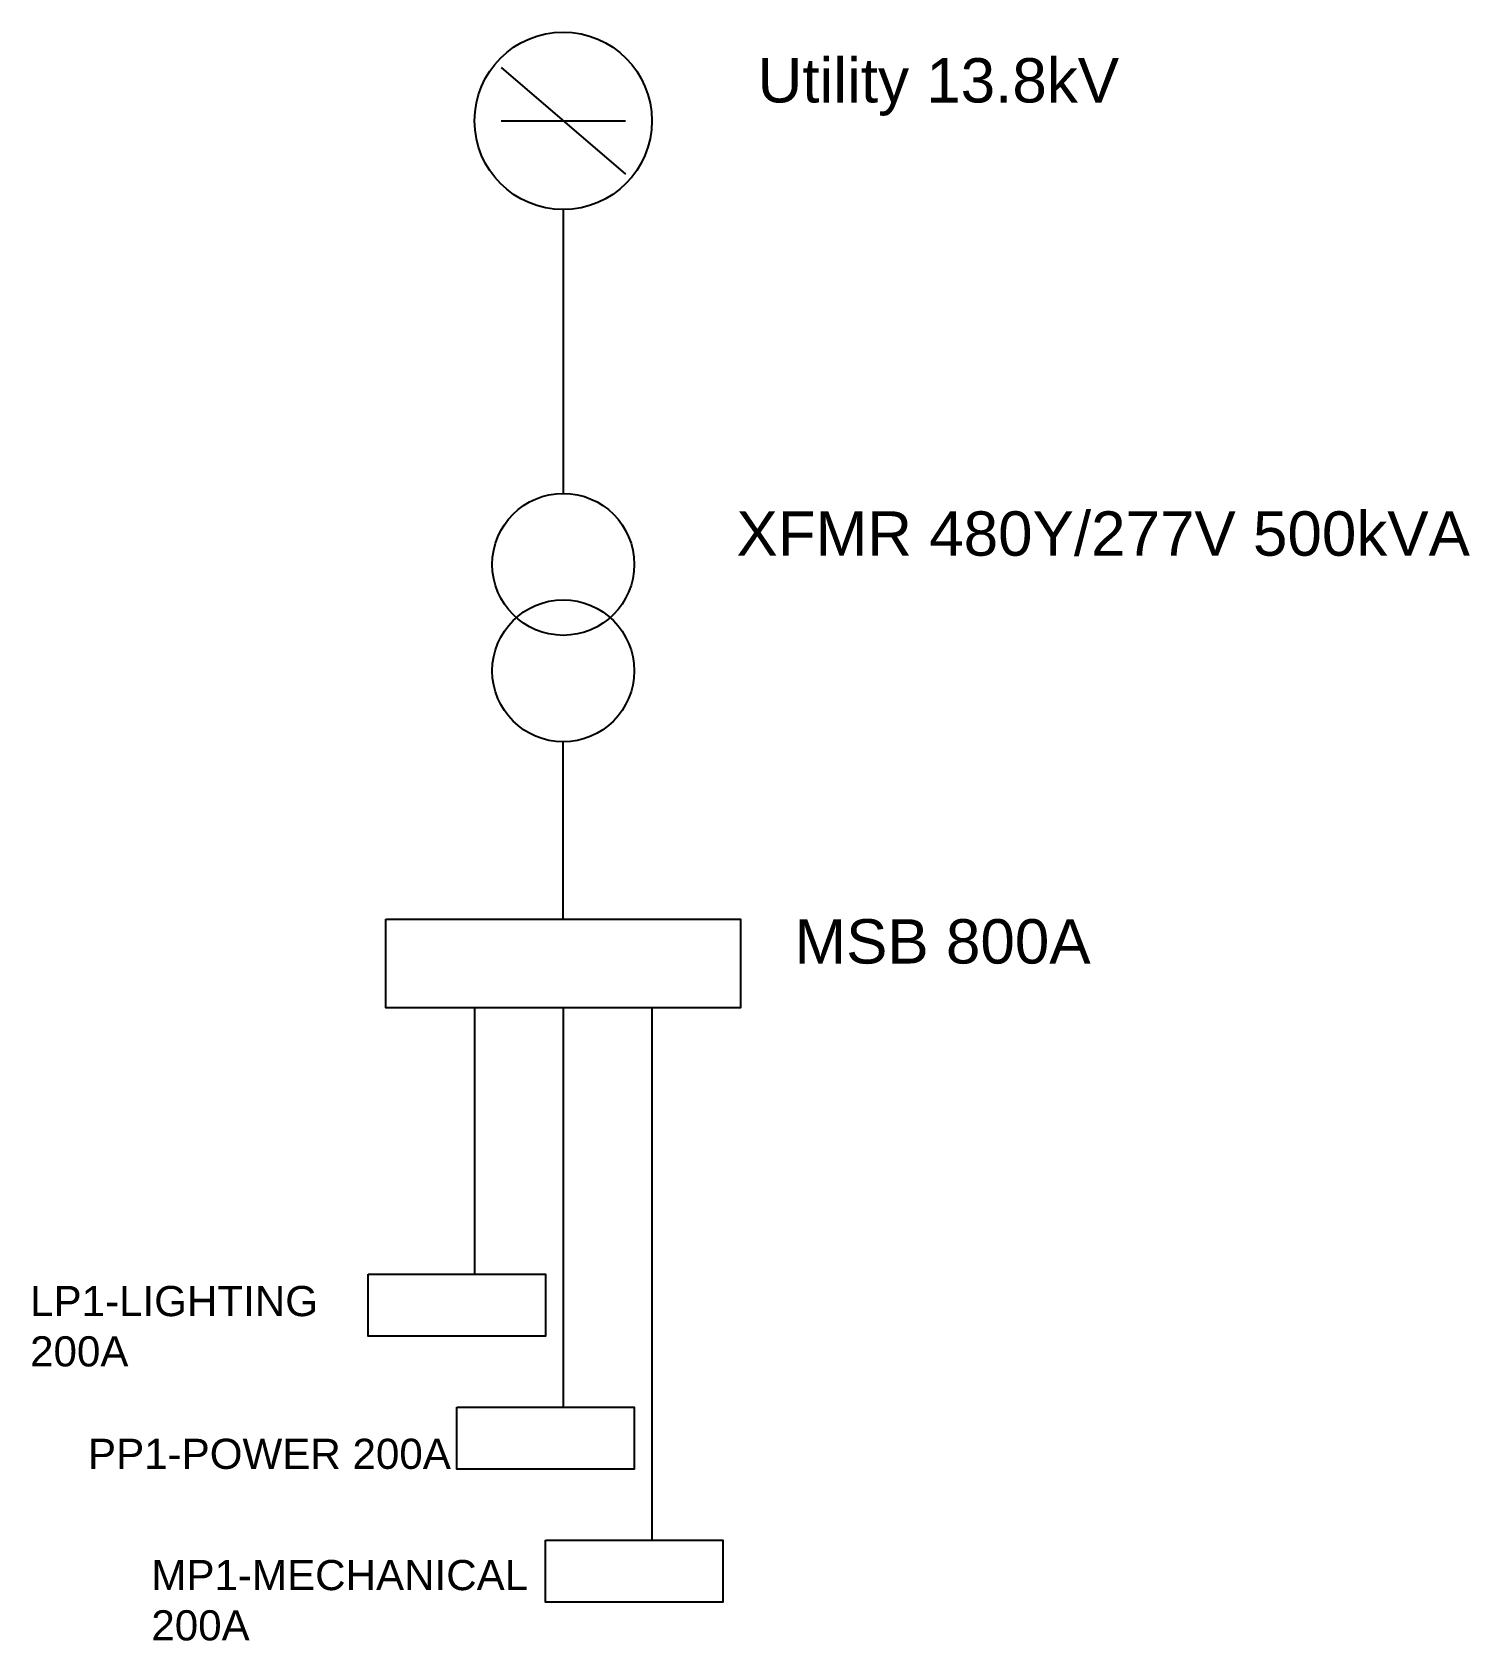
# Model space of a CAD drawing. Header units: millimetres. Extents: x 40 to 202, y 79 to 260.
import ezdxf

# ---------------------------------------------------------------- set-up
doc = ezdxf.new("R2010")
doc.units = ezdxf.units.MM
doc.layers.add('E-DIAG', color=4, linetype='Continuous')
doc.layers.add('E-TEXT', color=2, linetype='Continuous')
doc.styles.add('Arial_3', font='Arial Unicode MS.ttf', dxfattribs={"height": 3})

msp = doc.modelspace()

# ---------------------------------------------------------------- linework, layer by layer
at = {"layer": 'E-DIAG'}
for p, q in [((93, 256), (107, 244)), ((93, 250), (107, 250)), ((100, 240), (100, 208)), ((100, 160), (100, 180)), ((90, 150), (90, 120)), ((100, 150), (100, 105)), ((110, 150), (110, 90))]:
    msp.add_line(p, q, dxfattribs=at)
for points in [[(80, 160), (120, 160), (120, 150), (80, 150)], [(78, 120), (98, 120), (98, 113), (78, 113)], [(88, 105), (108, 105), (108, 98), (88, 98)], [(98, 90), (118, 90), (118, 83), (98, 83)]]:
    msp.add_lwpolyline(points, close=True, dxfattribs=at)
for centre, radius in [((100, 250), 10), ((100, 200), 8), ((100, 188), 8)]:
    msp.add_circle(centre, radius, dxfattribs=at)

# ---------------------------------------------------------------- texts
at = {"layer": 'E-TEXT', "attachment_point": 1, "style": 'Arial_3'}
for s, width, gutter_width, insert, char_height in [('Utility 13.8kV', 142.6457, 25, (121.91, 257.07), 5), ('XFMR 480Y/277V 500kVA', 118.8714, 25, (119.53, 205.98), 5), ('MSB 800A', 113.9185, 25, (126.07, 160), 5), ('LP1-LIGHTING 200A', 34.3538, 17, (39.89, 118.65), 3.4), ('PP1-POWER 200A', 47.1191, 17, (46.42, 101.43), 3.4), ('MP1-MECHANICAL 200A', 50.3692, 17, (53.56, 87.76), 3.4)]:
    msp.add_mtext_dynamic_manual_height_columns(s, width=width, gutter_width=gutter_width, heights=[0], dxfattribs=dict(at, insert=insert, char_height=char_height))

doc.saveas('drawing.dxf')
